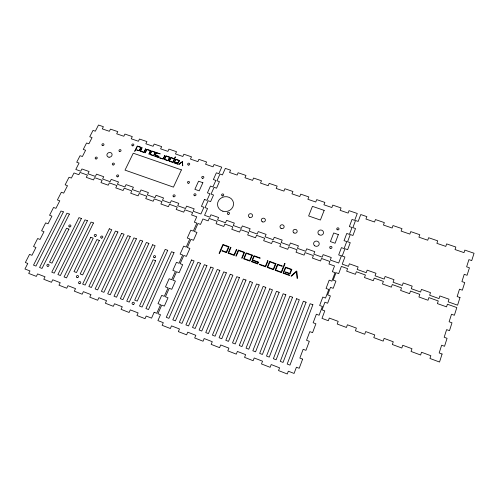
<?xml version="1.0" encoding="UTF-8"?>
<svg xmlns="http://www.w3.org/2000/svg" width="499" height="499" viewBox="0 0 499 499"><rect width="100%" height="100%" fill="white"/><g stroke="black" fill="none" stroke-linecap="round" stroke-linejoin="round"><path stroke-width="0.75" d="M442.077 354.028L439.538 362.031L429.951 358.469L430.843 355.706L421.53 352.25L420.626 355.007L411.057 351.452L411.968 348.707L402.737 345.289L401.82 348.021L392.345 344.503L393.268 341.778L384.124 338.391L383.188 341.104L373.801 337.617L374.743 334.91L365.68 331.554L364.732 334.249L355.425 330.793L356.38 328.105L347.404 324.78L346.437 327.456L337.218 324.026L338.191 321.362L329.296 318.069L328.311 320.72L321.992 318.374L324.787 310.871L322.048 309.86L324.911 302.219L327.643 303.224L330.382 295.888L327.656 294.89L330.488 287.349L333.201 288.335L335.908 281.093L333.195 280.114L335.983 272.666L338.69 273.633L341.385 266.416L347.597 268.637L346.655 271.175L355.413 274.307L356.348 271.755L365.405 274.98L364.482 277.544L373.314 280.7L374.231 278.13L383.375 281.386L382.465 283.968L391.378 287.15L392.276 284.561L401.502 287.848L400.61 290.449L409.604 293.662L410.49 291.054L419.796 294.373L418.923 296.992L427.999 300.236L428.866 297.604L438.259 300.953L437.398 303.592L446.561 306.866L447.41 304.215L456.816 307.571L454.377 315.268L451.514 314.239L449.112 321.774L451.982 322.809L449.487 330.669L446.611 329.627L444.179 337.262L447.06 338.316L444.534 346.281L441.64 345.221L439.176 352.955L442.077 354.028M459.997 297.554L457.577 305.182L448.177 301.839L449.025 299.207L439.887 295.957L439.033 298.583L429.645 295.246L430.512 292.632L421.462 289.414L420.588 292.021L411.288 288.715L412.168 286.114L403.198 282.927L402.306 285.515L393.087 282.234L393.985 279.658L385.097 276.502L384.193 279.072L375.055 275.822L375.972 273.259L367.158 270.134L366.235 272.685L357.184 269.46L358.114 266.921L349.381 263.815L348.445 266.347L342.233 264.139L344.909 256.985L342.22 256.031L344.952 248.739L347.635 249.681L350.248 242.676L347.572 241.741L350.267 234.542L352.936 235.466L355.525 228.548L352.862 227.631L355.525 220.514L358.182 221.431L360.752 214.539L366.859 216.622L365.954 219.049L374.556 221.993L375.448 219.56L384.342 222.598L383.457 225.043L392.133 228.012L393.006 225.56L401.982 228.629L401.115 231.093L409.866 234.087L410.727 231.617L419.778 234.711L418.923 237.187L427.755 240.212L428.597 237.724L437.729 240.842L436.893 243.344L445.8 246.394L446.63 243.886L455.843 247.036L455.026 249.55L464.008 252.631L464.825 250.105L474.05 253.255L471.723 260.597L468.91 259.63L466.621 266.815L469.44 267.795L467.058 275.292L464.232 274.307L461.918 281.586L464.75 282.577L462.336 290.175L459.498 289.177L457.146 296.549L459.997 297.554M302.631 359.143L299.2 368.293L296.412 367.214L294.073 373.439L288.316 371.2L287.268 373.976L278.536 370.576L279.596 367.819L271.194 364.557L270.127 367.308L261.476 363.946L262.549 361.201L254.216 357.97L253.136 360.702L244.56 357.365L245.645 354.646L237.387 351.439L236.289 354.147L227.787 350.841L228.891 348.14L220.701 344.965L219.591 347.653L211.164 344.379L212.281 341.696L204.16 338.547L203.037 341.216L194.685 337.966L195.814 335.303L187.761 332.178L186.626 334.835L178.343 331.61L179.484 328.966L171.506 325.872L170.352 328.504L162.138 325.311L163.298 322.685L157.915 320.595L160.516 314.726L157.921 313.721L161.751 305.101L164.339 306.099L168.02 297.791L165.437 296.805L169.211 288.31L171.781 289.283L175.411 281.099L172.841 280.132L176.559 271.762L179.122 272.716L182.696 264.645L180.145 263.697L183.807 255.444L186.358 256.38L189.882 248.421L187.337 247.492L190.955 239.352L193.487 240.275L196.962 232.428L194.435 231.517L197.997 223.49L200.517 224.394L202.912 218.992L208.12 220.851L209.175 218.456L217.115 221.282L216.067 223.689L223.789 226.446L224.831 224.032L232.833 226.883L231.798 229.309L239.582 232.085L240.612 229.652L248.683 232.528L247.66 234.967L255.507 237.774L256.53 235.322L264.663 238.223L263.653 240.68L271.568 243.506L272.573 241.042L280.775 243.961L279.777 246.437L287.755 249.282L288.746 246.805L297.017 249.749L296.038 252.238L304.084 255.114L305.064 252.619L313.403 255.588L312.43 258.095L320.545 260.989L321.512 258.476L329.92 261.47L328.96 263.996L334.517 265.979L332.371 271.687L335.072 272.654L331.885 281.149L329.178 280.17L326.059 288.459L328.772 289.445L325.541 298.065L322.816 297.067L319.653 305.482L322.379 306.486L319.104 315.231L316.36 314.214L313.147 322.753L315.898 323.776L312.567 332.658L309.81 331.623L306.548 340.287L309.311 341.328L305.937 350.342L303.161 349.288L299.855 358.082L302.631 359.143M341.366 255.875L338.684 263.023L330.313 260.041L331.261 257.528L323.134 254.64L322.173 257.141L313.802 254.166L314.769 251.664L306.704 248.801L305.731 251.29L297.429 248.34L298.408 245.857L290.412 243.019L289.426 245.489L281.193 242.558L282.185 240.094L274.257 237.281L273.252 239.732L265.088 236.825L266.098 234.38L258.233 231.586L257.216 234.025L249.12 231.143L250.136 228.71L242.333 225.941L241.31 228.367L233.276 225.504L234.312 223.09L226.571 220.34L225.529 222.747L217.564 219.916L218.612 217.514L210.934 214.788L209.879 217.184L204.553 215.287L207.553 208.52L205.045 207.634L208.102 200.741L210.603 201.621L213.541 194.997L211.046 194.123L214.065 187.318L216.56 188.185L219.454 181.642L216.971 180.781L219.959 174.051L222.435 174.906L225.323 168.381L230.569 170.178L229.559 172.473L237.125 175.068L238.129 172.76L245.976 175.442L244.972 177.75L252.6 180.364L253.592 178.043L261.501 180.744L260.509 183.077L268.2 185.709L269.179 183.37L277.151 186.096L276.178 188.441L283.925 191.092L284.892 188.741L292.925 191.491L291.965 193.849L299.78 196.525L300.735 194.155L308.831 196.924L307.883 199.301L315.761 201.995L316.703 199.619L324.868 202.407L323.932 204.796L331.872 207.515L332.802 205.12L341.029 207.933L340.112 210.335L348.115 213.079L349.032 210.665L357.265 213.478L354.683 220.365L352.032 219.454L349.356 226.558L352.013 227.475L349.425 234.387L346.761 233.457L344.054 240.649L346.724 241.585L344.098 248.583L341.422 247.641L338.678 254.92L341.366 255.875M312.873 304.727L289.963 365.112L287.187 364.039L310.153 303.723L312.873 304.727M338.353 234.586L335.072 243.238L330.413 241.597L333.712 232.971L338.353 234.586M306.08 302.219L283.033 362.436L280.27 361.37L303.367 301.221L306.08 302.219M296.612 298.726L273.377 358.706L276.128 359.767L299.313 299.724L296.612 298.726M292.564 297.236L269.248 357.109L266.503 356.049L289.869 296.244L292.564 297.236M324.163 210.378L320.389 220.034L308.625 215.955L312.436 206.349L324.163 210.378M285.84 294.753L262.393 354.458L259.661 353.404L283.158 293.768L285.84 294.753M291.304 269.647L289.8 273.452L285.416 271.861L285.266 272.242L290.05 273.976L291.853 269.416L285.478 267.108L283.064 273.184L289.451 275.504L289.601 275.124L283.613 272.947L285.727 267.632L291.304 269.647M279.141 292.283L255.563 351.82L252.837 350.766L276.465 291.297L279.141 292.283M284.698 263.372L281.224 272.08L275.666 270.059L277.793 264.763L282.153 266.341L282.303 265.961L277.544 264.239L275.117 270.29L281.473 272.604L285.097 263.516L284.698 263.372M269.797 288.84L246.038 348.14L248.758 349.194L272.46 289.819L269.797 288.84M265.811 287.368L241.971 346.574L239.264 345.526L263.154 286.389L265.811 287.368M275.417 263.902L273.284 269.192L267.745 267.177L269.884 261.9L275.417 263.902M275.966 263.665L273.533 269.716L267.196 267.414L269.647 261.382L275.966 263.665M267.676 260.671L265.381 266.316L259.468 264.171L259.312 264.545L265.618 266.84L268.069 260.809L267.676 260.671M259.174 284.923L235.216 343.961L232.515 342.919L256.53 283.943L259.174 284.923M249.93 281.511L225.791 340.318L228.48 341.36L252.569 282.484L249.93 281.511M257.964 262.324L257.503 263.453L251.615 261.314L251.459 261.694L257.74 263.977L258.513 262.094L252.625 259.96L254.172 256.212L260.054 258.339L260.204 257.964L253.935 255.7L252.082 260.191L257.964 262.324M245.982 280.058L221.768 338.765L219.086 337.729L243.35 279.084L245.982 280.058M251.827 255.363L249.656 260.603L244.186 258.613L246.363 253.386L251.827 255.363M252.375 255.132L249.893 261.12L243.637 258.85L246.132 252.874L252.375 255.132M239.414 277.637L215.075 336.176L212.406 335.147L236.794 276.671L239.414 277.637M244.03 252.544L241.684 258.139L242.077 258.282L244.572 252.313L238.354 250.061L235.846 256.018L236.239 256.155L238.591 250.573L244.03 252.544M230.264 274.257L205.75 332.577L208.407 333.606L232.877 275.223L230.264 274.257M226.353 272.816L201.764 331.037L199.113 330.014L223.752 271.855L226.353 272.816M236.42 249.363L234.062 254.939L228.636 252.962L231 247.398L230.613 247.261L228.087 253.193L234.293 255.451L236.807 249.5L236.42 249.363M228.523 246.93L226.309 252.12L222.061 250.573L221.905 250.947L226.54 252.631L229.066 246.699L222.897 244.473L219.086 253.355L219.473 253.498L223.128 244.978L228.523 246.93M219.853 270.421L195.146 328.479L192.508 327.456L217.265 269.466L219.853 270.421M210.796 267.077L185.915 324.911L188.547 325.928L213.379 268.032L210.796 267.077M206.923 265.649L181.973 323.389L179.353 322.379L204.347 264.701L206.923 265.649M200.492 263.279L175.423 320.857L172.81 319.847L197.922 262.331L200.492 263.279M191.522 259.973L166.286 317.327L168.893 318.337L194.08 260.915L191.522 259.973M154.166 312.274L151.559 318.131L146.207 316.054L145.041 318.661L136.932 315.511L138.111 312.91L130.301 309.879L129.116 312.474L121.082 309.343L122.267 306.766L114.527 303.76L113.329 306.33L105.358 303.23L106.561 300.666L98.883 297.691L97.679 300.242L89.77 297.167L90.986 294.622L83.37 291.666L82.154 294.204L74.314 291.16L75.542 288.628L67.989 285.696L66.754 288.222L58.982 285.197L60.223 282.683L52.732 279.777L51.491 282.284L43.781 279.284L45.029 276.789L37.6 273.907L36.346 276.39L28.699 273.421L29.959 270.938L24.95 268.998L27.782 263.453L25.368 262.518L29.528 254.384L31.942 255.307L35.947 247.467L33.545 246.55L37.65 238.528L40.051 239.433L43.999 231.698L41.61 230.8L45.659 222.885L48.047 223.777L51.94 216.148L49.563 215.269L53.555 207.459L55.932 208.339L59.774 200.81L57.404 199.943L61.346 192.246L63.71 193.107L67.502 185.684L65.144 184.83L69.03 177.239L71.382 178.081L73.995 172.972L78.861 174.706L80.015 172.436L87.425 175.074L86.277 177.357L93.488 179.927L94.629 177.644L102.102 180.301L100.96 182.597L108.227 185.191L109.362 182.89L116.891 185.572L115.768 187.88L123.091 190.499L124.214 188.179L131.805 190.886L130.688 193.207L138.067 195.845L139.184 193.512L146.831 196.238L145.727 198.577L153.168 201.234L154.266 198.889L161.982 201.64L160.89 203.991L168.388 206.667L169.479 204.309L177.251 207.079L176.172 209.449L183.732 212.15L184.811 209.773L192.645 212.568L191.579 214.95L196.756 216.797L194.354 222.186L196.868 223.084L193.3 231.106L190.78 230.195L187.287 238.023L189.813 238.94L186.196 247.074L183.663 246.144L180.12 254.085L182.665 255.02L178.998 263.272L176.446 262.324L172.854 270.377L175.411 271.331L171.687 279.696L169.13 278.735L165.487 286.9L168.051 287.873L164.277 296.362L161.701 295.383L158.008 303.666L160.591 304.658L156.755 313.272L154.166 312.274M204.484 199.469L201.415 206.349L203.916 207.235L200.916 213.99L193.113 211.214L194.173 208.838L186.595 206.143L185.528 208.513L177.725 205.738L178.798 203.374L171.282 200.704L170.196 203.056L162.456 200.305L163.547 197.96L156.087 195.309L154.996 197.648L147.317 194.916L148.415 192.583L141.017 189.957L139.913 192.277L132.297 189.57L133.408 187.256L126.066 184.649L124.95 186.957L117.39 184.262L118.513 181.967L111.233 179.378L110.104 181.673L102.607 179.004L103.742 176.715L96.519 174.151L95.378 176.428L87.936 173.783L89.084 171.513L81.917 168.968L80.763 171.232L75.792 169.46L79.06 163.054L76.715 162.225L80.058 155.7L82.397 156.524L85.597 150.249L83.271 149.432L86.57 142.982L88.897 143.793L92.066 137.593L89.739 136.788L93.007 130.414L95.328 131.212L98.484 125.024L103.387 126.702L102.283 128.879L109.356 131.306L110.46 129.122L117.789 131.624L116.691 133.819L123.821 136.258L124.912 134.063L132.304 136.589L131.218 138.791L138.404 141.254L139.483 139.04L146.931 141.585L145.858 143.806L153.099 146.288L154.166 144.061L161.67 146.625L160.609 148.858L167.907 151.359L168.961 149.12L176.527 151.702L175.473 153.948L182.834 156.468L183.875 154.216L191.497 156.823L190.456 159.081L197.872 161.62L198.908 159.356L206.592 161.982L205.563 164.252L213.036 166.816L214.059 164.533L221.743 167.159L218.843 173.671L216.373 172.822L213.372 179.54L215.855 180.395L212.948 186.925L210.466 186.065L207.428 192.863L209.923 193.737L206.979 200.349L204.484 199.469M202.875 182.709L199.207 190.849L194.878 189.327L198.552 181.206L202.875 182.709M174.039 252.662L148.496 309.542L145.92 308.55L171.506 251.727L174.039 252.662M167.72 250.33L142.065 307.06L139.495 306.068L165.194 249.4L167.72 250.33M155.632 260.715L137.231 301.109L134.68 300.124L153.106 259.773L155.632 260.715M152.632 244.772L126.709 301.128L129.26 302.113L155.139 245.695L152.632 244.772M148.883 243.387L122.891 299.656L120.346 298.676L146.382 242.47L148.883 243.387M181.424 169.872L173.44 187.137L125.012 170.122L133.27 153.205L181.424 169.872M179.191 160.666L178.137 162.93L175.361 162.237L178.274 163.242L179.54 160.522L175.66 159.187L173.97 162.811L177.85 164.146L174.313 162.668L175.798 159.499L179.191 160.666M142.645 241.092L116.541 297.204L114.009 296.225L140.157 240.175L142.645 241.092M136.427 238.796L110.217 294.759L107.69 293.786L133.944 237.886L136.427 238.796M175.299 156.967L172.86 162.163L169.473 160.996L170.964 157.834L173.727 158.52L170.826 157.522L169.124 161.14L172.997 162.474L175.299 156.967M166.136 156.175L164.645 159.331L168.026 160.497L169.51 157.335L166.136 156.175M130.233 236.514L103.911 292.327L101.397 291.354L127.756 235.603L130.233 236.514M169.86 157.191L168.157 160.803L164.296 159.474L166.005 155.869L169.86 157.191M164.801 155.451L163.198 158.832L159.48 157.809L163.335 159.144L164.801 155.451M121.588 233.332L95.122 288.933L97.629 289.9L124.058 234.237L121.588 233.332M158.707 156.499L158.383 157.173L154.678 156.156L158.52 157.478L159.056 156.355L155.451 155.114L156.524 152.869L160.229 153.879L156.393 152.563L155.108 155.258L158.707 156.499M155.089 152.376L153.586 155.513L150.23 154.359L151.74 151.222L155.089 152.376M155.432 152.232L153.717 155.825L149.881 154.503L151.609 150.916L155.432 152.232M117.901 231.966L91.367 287.486L88.866 286.52L115.444 231.062L117.901 231.966M146.962 149.581L145.103 152.85L146.831 149.276L150.648 150.586L148.927 154.172L150.305 150.729L146.962 149.581M109.312 228.804L82.634 284.112L85.123 285.072L111.764 229.708L109.312 228.804M99.345 240.462L82.666 274.905L80.189 273.951L96.893 239.551L99.345 240.462M145.639 148.864L144.018 152.22L140.681 151.066L142.072 147.635L140.338 151.209L144.149 152.526L145.639 148.864M140.774 147.448L139.252 150.573L136.533 149.893L139.383 150.879L141.117 147.311L137.319 146.001L134.705 151.353L137.45 146.307L140.774 147.448M90.781 237.274L74.014 271.581L76.478 272.529L93.226 238.185L90.781 237.274M93.475 222.966L66.523 277.893L64.059 276.939L91.055 222.074L93.475 222.966M87.419 220.733L60.367 275.517L57.909 274.562L85.005 219.847L87.419 220.733M81.387 218.512L54.229 273.146L51.777 272.198L78.973 217.62L81.387 218.512M68.943 229.135L51.946 263.116L49.507 262.181L66.535 228.236L68.943 229.135M69.373 214.083L42.01 268.425L39.577 267.489L66.978 213.198L69.373 214.083M63.392 211.882L35.934 266.079L33.508 265.144L61.009 211.002L63.392 211.882M293.78 273.571L291.048 276.084L291.447 276.228L296.493 271.531L297.055 278.267L297.454 278.411L296.83 271.219L296.45 271.076L293.78 273.571M180.601 162.98L178.823 164.483L182.347 161.751L182.715 165.824L182.565 161.564L180.601 162.98M173.764 196.799A1.085 0.986 -18.4 0 0 175.118 195.546A1.085 0.986 -18.4 0 0 173.334 195.14A1.085 0.986 -18.4 0 0 173.764 196.799M188.304 165.044A1.067 0.961 -14.9 0 0 189.72 163.909A1.067 0.961 -14.9 0 0 187.998 163.404A1.067 0.961 -14.9 0 0 188.304 165.044M117.452 176.846A1.073 0.954 -23 0 0 118.631 175.467A1.073 0.954 -23 0 0 116.835 175.311A1.073 0.954 -23 0 0 117.452 176.846M113.154 164.988A1.067 0.942 -22.5 0 0 114.327 163.628A1.067 0.942 -22.5 0 0 112.537 163.479A1.067 0.942 -22.5 0 0 113.154 164.988M119.748 151.509A1.06 0.936 -21.1 0 0 121.008 150.23A1.06 0.936 -21.1 0 0 119.255 149.968A1.06 0.936 -21.1 0 0 119.748 151.509M132.572 145.839A1.054 0.929 -19.7 0 0 133.826 144.573A1.054 0.929 -19.7 0 0 132.067 144.311A1.054 0.929 -19.7 0 0 132.572 145.839M96.02 158.975A1.06 0.936 -23.5 0 0 97.193 157.622A1.06 0.936 -23.5 0 0 95.421 157.472A1.06 0.936 -23.5 0 0 96.02 158.975M102.757 145.596A1.054 0.923 -22.2 0 0 103.923 144.261A1.054 0.923 -22.2 0 0 102.158 144.111A1.054 0.923 -22.2 0 0 102.757 145.596M188.204 183.22A1.01 0.917 -15.8 0 0 189.458 182.06A1.01 0.917 -15.8 0 0 187.792 181.686A1.01 0.917 -15.8 0 0 188.204 183.22M109.038 157.216A2.651 2.333 -22.3 0 0 111.957 153.842A2.651 2.333 -22.3 0 0 107.51 153.474A2.651 2.333 -22.3 0 0 109.038 157.216M314.701 245.782A2.819 2.645 5.8 0 0 319.21 244.086A2.819 2.645 5.8 0 0 315.349 241.242A2.819 2.645 5.8 0 0 314.701 245.782M319.017 234.667A2.807 2.62 5.7 0 0 323.508 232.989A2.807 2.62 5.7 0 0 319.653 230.176A2.807 2.62 5.7 0 0 319.017 234.667M337.162 229.646A1.123 1.042 8.2 0 0 339.002 229.097A1.123 1.042 8.2 0 0 337.536 227.875A1.123 1.042 8.2 0 0 337.162 229.646M330.101 248.165A1.135 1.06 8.8 0 0 331.96 247.61A1.135 1.06 8.8 0 0 330.488 246.369A1.135 1.06 8.8 0 0 330.101 248.165M202.426 178.274A1.079 0.979 -13.8 0 0 203.854 177.126A1.079 0.979 -13.8 0 0 202.107 176.609A1.079 0.979 -13.8 0 0 202.426 178.274M194.629 195.733A1.085 0.992 -15.7 0 0 195.982 194.479A1.085 0.992 -15.7 0 0 194.186 194.074A1.085 0.992 -15.7 0 0 194.629 195.733M293.923 232.902A2.096 1.959 0.9 0 0 297.179 231.43A2.096 1.959 0.9 0 0 294.179 229.521A2.096 1.959 0.9 0 0 293.923 232.902M281.018 228.386A2.083 1.946 -1.7 0 0 284.149 226.702A2.083 1.946 -1.7 0 0 281.037 225.012A2.083 1.946 -1.7 0 0 281.018 228.386M262.399 221.849A2.071 1.934 -5.4 0 0 265.399 219.978A2.071 1.934 -5.4 0 0 262.193 218.512A2.071 1.934 -5.4 0 0 262.399 221.849M249.712 217.389A2.065 1.921 -7.7 0 0 252.563 215.331A2.065 1.921 -7.7 0 0 249.275 214.09A2.065 1.921 -7.7 0 0 249.712 217.389M222.885 211.22A8.053 7.435 -11.6 0 0 233.432 202.5A8.053 7.435 -11.6 0 0 220.309 198.608A8.053 7.435 -11.6 0 0 222.885 211.22M228.074 214.302A1.098 1.017 -11.5 0 0 229.515 213.117A1.098 1.017 -11.5 0 0 227.725 212.574A1.098 1.017 -11.5 0 0 228.074 214.302M222.304 195.876A1.085 0.998 -11.7 0 0 223.733 194.704A1.085 0.998 -11.7 0 0 221.961 194.18A1.085 0.998 -11.7 0 0 222.304 195.876M154.422 257.74A1.123 1.042 -26.7 0 0 155.52 256.18A1.123 1.042 -26.7 0 0 153.617 256.124A1.123 1.042 -26.7 0 0 154.422 257.74M133.264 304.434A1.154 1.073 -36.1 0 0 134.156 302.687A1.154 1.073 -36.1 0 0 132.21 302.893A1.154 1.073 -36.1 0 0 133.264 304.434M79.672 283.731A1.141 1.042 -36.5 0 0 80.595 282.022A1.141 1.042 -36.5 0 0 78.674 282.228A1.141 1.042 -36.5 0 0 79.672 283.731M101.596 238.098A1.11 1.004 -29.7 0 0 102.713 236.57A1.11 1.004 -29.7 0 0 100.842 236.52A1.11 1.004 -29.7 0 0 101.596 238.098M95.259 236.42A1.11 1.004 -30 0 0 96.27 234.836A1.11 1.004 -30 0 0 94.392 234.917A1.11 1.004 -30 0 0 95.259 236.42M77.457 277.662A1.141 1.035 -35.9 0 0 78.38 275.966A1.141 1.035 -35.9 0 0 76.466 276.172A1.141 1.035 -35.9 0 0 77.457 277.662M47.966 266.316A1.135 1.01 -36 0 0 48.908 264.638A1.135 1.01 -36 0 0 47.012 264.844A1.135 1.01 -36 0 0 47.966 266.316M69.779 226.945A1.104 0.986 -30.8 0 0 70.796 225.373A1.104 0.986 -30.8 0 0 68.937 225.454A1.104 0.986 -30.8 0 0 69.779 226.945"/></g></svg>
